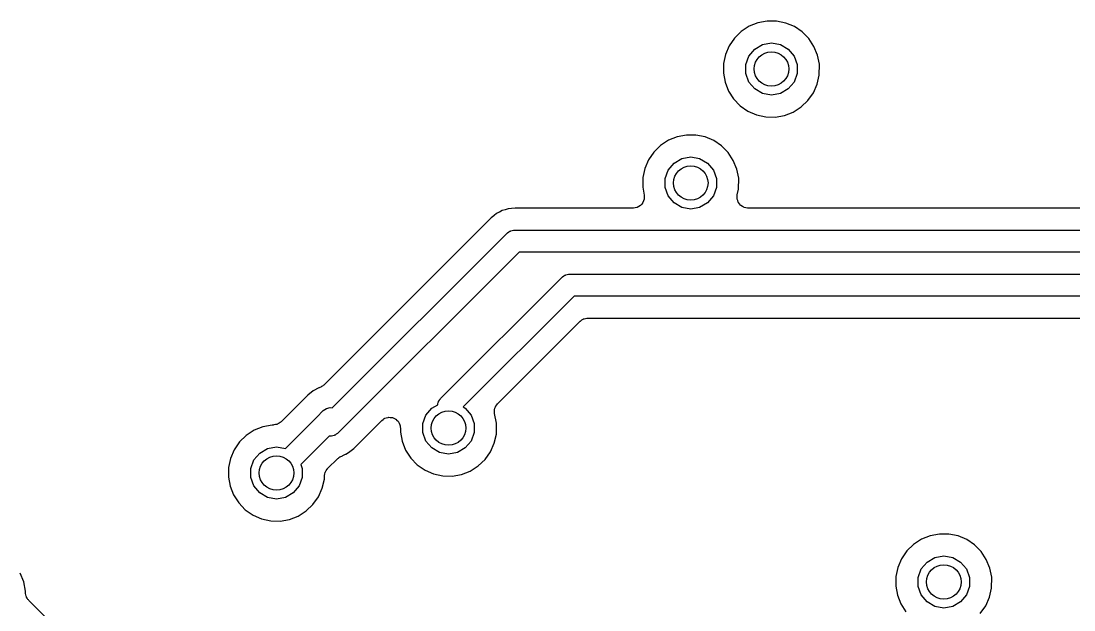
# Model space of a CAD drawing. Extents: x 10 to 287, y -200 to -10.
# Drawn here: x 141.75 to 153.9, y -128.21 to -121.41 of the extents above; entities that cross this region are included whole.
import ezdxf

# ---------------------------------------------------------------- set-up
doc = ezdxf.new("R2010")
doc.units = 0
doc.header["$MEASUREMENT"] = 0
doc.layers.add('BLACK', color=7, linetype='CONTINUOUS')

msp = doc.modelspace()

# ---------------------------------------------------------------- linework, layer by layer
at = {"layer": 'Black'}
for p, q in [((150.153, -121.47), (150.063, -121.53)), ((150.254, -121.429), (150.153, -121.47)), ((150.361, -121.409), (150.254, -121.429)), ((150.469, -121.41), (150.361, -121.409)), ((150.576, -121.432), (150.469, -121.41)), ((150.676, -121.474), (150.576, -121.432)), ((150.766, -121.534), (150.676, -121.474)), ((149.985, -121.606), (149.924, -121.695)), ((150.063, -121.53), (149.985, -121.606)), ((150.842, -121.612), (150.766, -121.534)), ((150.902, -121.702), (150.842, -121.612)), ((149.924, -121.695), (149.881, -121.795)), ((150.151, -121.813), (150.218, -121.733)), ((150.218, -121.733), (150.308, -121.68)), ((150.308, -121.68), (150.411, -121.662)), ((150.411, -121.662), (150.514, -121.68)), ((150.514, -121.68), (150.605, -121.733)), ((150.605, -121.733), (150.672, -121.813)), ((150.944, -121.802), (150.902, -121.702)), ((149.881, -121.795), (149.858, -121.901)), ((150.115, -121.911), (150.151, -121.813)), ((150.672, -121.813), (150.707, -121.911)), ((150.965, -121.908), (150.944, -121.802)), ((149.858, -121.901), (149.857, -122.01)), ((150.115, -122.015), (150.115, -121.911)), ((150.707, -121.911), (150.707, -122.015)), ((150.963, -122.034), (150.965, -121.908)), ((149.857, -122.01), (149.876, -122.117)), ((150.151, -122.114), (150.115, -122.015)), ((150.707, -122.015), (150.672, -122.114)), ((150.939, -122.139), (150.963, -122.034)), ((149.876, -122.117), (149.916, -122.218)), ((149.916, -122.218), (149.975, -122.309)), ((150.218, -122.194), (150.151, -122.114)), ((150.308, -122.246), (150.218, -122.194)), ((150.605, -122.194), (150.514, -122.246)), ((150.672, -122.114), (150.605, -122.194)), ((150.895, -122.238), (150.939, -122.139)), ((149.975, -122.309), (150.051, -122.387)), ((150.411, -122.264), (150.308, -122.246)), ((150.514, -122.246), (150.411, -122.264)), ((150.754, -122.402), (150.832, -122.327)), ((150.832, -122.327), (150.895, -122.238)), ((150.051, -122.387), (150.14, -122.449)), ((150.14, -122.449), (150.239, -122.492)), ((150.561, -122.499), (150.662, -122.46)), ((150.662, -122.46), (150.754, -122.402)), ((150.239, -122.492), (150.345, -122.516)), ((150.345, -122.516), (150.454, -122.518)), ((150.454, -122.518), (150.561, -122.499)), ((149.222, -122.787), (149.131, -122.846)), ((149.323, -122.746), (149.222, -122.787)), ((149.43, -122.726), (149.323, -122.746)), ((149.538, -122.727), (149.43, -122.726)), ((149.645, -122.748), (149.538, -122.727)), ((149.745, -122.791), (149.645, -122.748)), ((149.835, -122.851), (149.745, -122.791)), ((149.054, -122.922), (148.992, -123.012)), ((149.131, -122.846), (149.054, -122.922)), ((149.911, -122.928), (149.835, -122.851)), ((149.971, -123.019), (149.911, -122.928)), ((148.992, -123.012), (148.95, -123.112)), ((149.219, -123.13), (149.287, -123.05)), ((149.287, -123.05), (149.377, -122.997)), ((149.377, -122.997), (149.48, -122.979)), ((149.48, -122.979), (149.583, -122.997)), ((149.583, -122.997), (149.673, -123.05)), ((149.673, -123.05), (149.741, -123.13)), ((150.013, -123.119), (149.971, -123.019)), ((148.95, -123.112), (148.927, -123.218)), ((149.184, -123.228), (149.219, -123.13)), ((149.741, -123.13), (149.776, -123.228)), ((150.034, -123.225), (150.013, -123.119)), ((148.927, -123.218), (148.926, -123.327)), ((149.184, -123.332), (149.184, -123.228)), ((149.776, -123.228), (149.776, -123.332)), ((150.032, -123.351), (150.034, -123.225)), ((148.926, -123.327), (148.943, -123.421)), ((148.943, -123.421), (148.943, -123.422)), ((148.943, -123.422), (148.943, -123.422)), ((148.943, -123.422), (148.943, -123.444)), ((149.219, -123.43), (149.184, -123.332)), ((149.287, -123.51), (149.219, -123.43)), ((149.741, -123.43), (149.673, -123.51)), ((149.776, -123.332), (149.741, -123.43)), ((150.016, -123.422), (150.017, -123.419)), ((150.016, -123.441), (150.016, -123.422)), ((150.017, -123.416), (150.032, -123.351)), ((150.017, -123.419), (150.017, -123.416)), ((148.881, -123.552), (148.862, -123.563)), ((148.9, -123.541), (148.881, -123.552)), ((148.914, -123.524), (148.9, -123.541)), ((148.9, -123.541), (148.9, -123.541)), ((148.9, -123.541), (148.9, -123.541)), ((148.928, -123.507), (148.914, -123.524)), ((148.936, -123.486), (148.928, -123.507)), ((148.928, -123.507), (148.928, -123.507)), ((148.928, -123.507), (148.928, -123.507)), ((148.943, -123.466), (148.936, -123.486)), ((148.943, -123.444), (148.943, -123.465)), ((148.943, -123.465), (148.943, -123.466)), ((148.943, -123.466), (148.943, -123.466)), ((149.377, -123.563), (149.287, -123.51)), ((149.673, -123.51), (149.583, -123.563)), ((150.015, -123.46), (150.016, -123.441)), ((150.016, -123.463), (150.015, -123.46)), ((150.016, -123.466), (150.016, -123.463)), ((150.022, -123.484), (150.016, -123.466)), ((150.028, -123.502), (150.022, -123.484)), ((150.03, -123.505), (150.028, -123.502)), ((150.031, -123.507), (150.03, -123.505)), ((150.043, -123.522), (150.031, -123.507)), ((150.055, -123.537), (150.043, -123.522)), ((150.057, -123.539), (150.055, -123.537)), ((150.059, -123.541), (150.057, -123.539)), ((150.076, -123.551), (150.059, -123.541)), ((150.092, -123.561), (150.076, -123.551)), ((150.095, -123.562), (150.092, -123.561)), ((150.097, -123.563), (150.095, -123.562)), ((147.177, -123.683), (145.247, -125.614)), ((147.209, -123.658), (147.177, -123.683)), ((147.21, -123.657), (147.209, -123.657)), ((147.209, -123.657), (147.209, -123.658)), ((147.238, -123.634), (147.21, -123.657)), ((147.27, -123.617), (147.238, -123.634)), ((147.271, -123.617), (147.27, -123.617)), ((147.272, -123.616), (147.271, -123.617)), ((147.304, -123.599), (147.272, -123.616)), ((147.339, -123.589), (147.304, -123.599)), ((147.34, -123.589), (147.339, -123.589)), ((147.339, -123.589), (147.339, -123.589)), ((147.375, -123.578), (147.34, -123.589)), ((147.411, -123.575), (147.375, -123.578)), ((147.412, -123.575), (147.411, -123.575)), ((147.413, -123.575), (147.412, -123.575)), ((147.453, -123.571), (147.413, -123.575)), ((148.818, -123.571), (147.453, -123.571)), ((148.819, -123.571), (148.818, -123.571)), ((148.818, -123.571), (148.818, -123.571)), ((148.84, -123.567), (148.819, -123.571)), ((148.861, -123.563), (148.84, -123.567)), ((148.862, -123.563), (148.861, -123.563)), ((148.862, -123.563), (148.862, -123.563)), ((149.48, -123.581), (149.377, -123.563)), ((149.583, -123.563), (149.48, -123.581)), ((150.116, -123.567), (150.097, -123.563)), ((150.135, -123.571), (150.116, -123.567)), ((150.138, -123.57), (150.135, -123.571)), ((150.141, -123.571), (150.138, -123.57)), ((154.984, -123.571), (150.141, -123.571)), ((145.344, -125.876), (147.357, -123.862)), ((147.357, -123.862), (147.362, -123.859)), ((147.362, -123.859), (147.365, -123.855)), ((147.365, -123.855), (147.38, -123.846)), ((147.38, -123.846), (147.393, -123.837)), ((147.393, -123.837), (147.399, -123.835)), ((147.399, -123.835), (147.404, -123.833)), ((147.404, -123.833), (147.42, -123.83)), ((147.42, -123.83), (147.436, -123.825)), ((147.436, -123.825), (147.441, -123.826)), ((147.441, -123.826), (147.447, -123.825)), ((147.447, -123.825), (155.141, -123.825)), ((147.5, -124.079), (145.412, -126.166)), ((155.194, -124.079), (147.5, -124.079)), ((146.595, -125.767), (147.992, -124.37)), ((147.992, -124.37), (147.997, -124.367)), ((147.997, -124.367), (148, -124.363)), ((148, -124.363), (148.015, -124.354)), ((148.015, -124.354), (148.028, -124.345)), ((148.028, -124.345), (148.034, -124.343)), ((148.034, -124.343), (148.039, -124.341)), ((148.039, -124.341), (148.055, -124.338)), ((148.055, -124.338), (148.071, -124.333)), ((148.071, -124.333), (148.076, -124.334)), ((148.076, -124.334), (148.082, -124.333)), ((148.082, -124.333), (155.649, -124.333)), ((148.135, -124.587), (146.855, -125.867)), ((155.702, -124.587), (148.135, -124.587)), ((147.251, -125.83), (148.203, -124.878)), ((148.203, -124.878), (148.207, -124.875)), ((148.207, -124.875), (148.211, -124.871)), ((148.211, -124.871), (148.225, -124.862)), ((148.225, -124.862), (148.239, -124.853)), ((148.239, -124.853), (148.244, -124.851)), ((148.244, -124.851), (148.249, -124.849)), ((148.249, -124.849), (148.265, -124.846)), ((148.265, -124.846), (148.281, -124.841)), ((148.281, -124.841), (148.287, -124.842)), ((148.287, -124.842), (148.292, -124.841)), ((148.292, -124.841), (154.93, -124.841)), ((145.232, -125.626), (145.221, -125.632)), ((145.239, -125.619), (145.232, -125.626)), ((145.247, -125.614), (145.239, -125.619)), ((145.06, -125.731), (144.752, -126.039)), ((145.123, -125.681), (145.06, -125.731)), ((145.06, -125.731), (145.06, -125.731)), ((145.189, -125.647), (145.123, -125.681)), ((145.192, -125.646), (145.189, -125.647)), ((145.201, -125.641), (145.192, -125.646)), ((145.21, -125.639), (145.201, -125.641)), ((145.221, -125.632), (145.21, -125.639)), ((146.492, -125.881), (146.56, -125.841)), ((146.56, -125.841), (146.563, -125.83)), ((146.563, -125.83), (146.566, -125.814)), ((146.566, -125.814), (146.568, -125.809)), ((146.568, -125.809), (146.57, -125.803)), ((146.57, -125.803), (146.579, -125.79)), ((146.579, -125.79), (146.588, -125.775)), ((146.588, -125.775), (146.592, -125.772)), ((146.592, -125.772), (146.595, -125.767)), ((146.855, -125.867), (146.878, -125.881)), ((147.221, -125.883), (147.226, -125.866)), ((147.226, -125.866), (147.228, -125.862)), ((147.228, -125.862), (147.23, -125.858)), ((147.23, -125.858), (147.241, -125.844)), ((147.241, -125.844), (147.251, -125.83)), ((144.803, -126.347), (145.164, -125.987)), ((145.164, -125.987), (145.24, -125.91)), ((145.164, -125.987), (145.164, -125.987)), ((145.24, -125.91), (145.276, -125.885)), ((145.276, -125.885), (145.319, -125.873)), ((145.319, -125.873), (145.344, -125.876)), ((145.967, -125.994), (145.984, -125.988)), ((145.984, -125.988), (145.989, -125.988)), ((145.989, -125.988), (145.993, -125.987)), ((145.993, -125.987), (146.01, -125.988)), ((146.01, -125.988), (146.028, -125.989)), ((146.028, -125.989), (146.032, -125.99)), ((146.032, -125.99), (146.037, -125.991)), ((146.037, -125.991), (146.053, -125.998)), ((146.389, -126.059), (146.424, -125.961)), ((146.424, -125.961), (146.492, -125.881)), ((146.878, -125.881), (146.946, -125.961)), ((146.946, -125.961), (146.981, -126.059)), ((147.215, -125.908), (147.216, -125.904)), ((147.216, -125.926), (147.215, -125.908)), ((147.216, -125.9), (147.221, -125.883)), ((147.216, -125.904), (147.216, -125.9)), ((147.216, -125.944), (147.216, -125.926)), ((147.239, -126.056), (147.216, -125.944)), ((144.543, -126.096), (144.442, -126.137)), ((144.65, -126.076), (144.543, -126.096)), ((144.662, -126.076), (144.65, -126.076)), ((144.668, -126.075), (144.662, -126.076)), ((144.674, -126.075), (144.668, -126.075)), ((144.689, -126.071), (144.674, -126.075)), ((144.705, -126.069), (144.689, -126.071)), ((144.71, -126.066), (144.705, -126.069)), ((144.716, -126.064), (144.71, -126.066)), ((144.73, -126.055), (144.716, -126.064)), ((144.744, -126.047), (144.73, -126.055)), ((144.747, -126.042), (144.744, -126.047)), ((144.752, -126.039), (144.747, -126.042)), ((145.592, -126.346), (145.914, -126.023)), ((145.914, -126.023), (145.929, -126.013)), ((145.929, -126.013), (145.942, -126.002)), ((145.942, -126.002), (145.947, -126.001)), ((145.947, -126.001), (145.95, -125.998)), ((145.95, -125.998), (145.967, -125.994)), ((146.053, -125.998), (146.069, -126.004)), ((146.069, -126.004), (146.073, -126.007)), ((146.073, -126.007), (146.077, -126.009)), ((146.077, -126.009), (146.089, -126.022)), ((146.089, -126.022), (146.103, -126.033)), ((146.103, -126.033), (146.105, -126.037)), ((146.105, -126.037), (146.108, -126.04)), ((146.108, -126.04), (146.116, -126.056)), ((146.116, -126.056), (146.124, -126.072)), ((146.124, -126.072), (146.125, -126.076)), ((146.125, -126.076), (146.127, -126.08)), ((146.127, -126.08), (146.128, -126.098)), ((146.128, -126.098), (146.131, -126.115)), ((146.389, -126.163), (146.389, -126.059)), ((146.981, -126.059), (146.981, -126.163)), ((147.237, -126.182), (147.239, -126.056)), ((144.351, -126.196), (144.274, -126.272)), ((144.442, -126.137), (144.351, -126.196)), ((145.306, -126.203), (144.979, -126.531)), ((145.322, -126.203), (145.306, -126.203)), ((145.328, -126.203), (145.322, -126.203)), ((145.334, -126.203), (145.328, -126.203)), ((145.35, -126.199), (145.334, -126.203)), ((145.366, -126.196), (145.35, -126.199)), ((145.371, -126.193), (145.366, -126.196)), ((145.376, -126.192), (145.371, -126.193)), ((145.39, -126.182), (145.376, -126.192)), ((145.404, -126.174), (145.39, -126.182)), ((145.408, -126.17), (145.404, -126.174)), ((145.412, -126.166), (145.408, -126.17)), ((146.131, -126.115), (146.131, -126.158)), ((146.131, -126.158), (146.15, -126.264)), ((146.424, -126.261), (146.389, -126.163)), ((146.981, -126.163), (146.946, -126.261)), ((147.213, -126.287), (147.237, -126.182)), ((144.274, -126.272), (144.212, -126.362)), ((144.507, -126.4), (144.597, -126.347)), ((144.597, -126.347), (144.7, -126.329)), ((144.7, -126.329), (144.803, -126.347)), ((144.803, -126.347), (144.803, -126.347)), ((145.561, -126.371), (145.592, -126.346)), ((146.15, -126.264), (146.19, -126.365)), ((146.492, -126.341), (146.424, -126.261)), ((146.582, -126.394), (146.492, -126.341)), ((146.878, -126.341), (146.788, -126.394)), ((146.946, -126.261), (146.878, -126.341)), ((147.169, -126.386), (147.213, -126.287)), ((144.17, -126.462), (144.147, -126.568)), ((144.212, -126.362), (144.17, -126.462)), ((144.439, -126.48), (144.507, -126.4)), ((145.289, -126.579), (145.406, -126.463)), ((145.406, -126.463), (145.414, -126.457)), ((145.414, -126.457), (145.421, -126.45)), ((145.421, -126.45), (145.432, -126.445)), ((145.432, -126.445), (145.442, -126.438)), ((145.442, -126.438), (145.452, -126.435)), ((145.452, -126.435), (145.46, -126.431)), ((145.46, -126.431), (145.466, -126.429)), ((145.466, -126.429), (145.498, -126.412)), ((145.498, -126.412), (145.499, -126.411)), ((145.498, -126.412), (145.498, -126.412)), ((145.499, -126.411), (145.531, -126.395)), ((145.531, -126.395), (145.56, -126.372)), ((145.56, -126.372), (145.56, -126.371)), ((145.56, -126.371), (145.561, -126.371)), ((146.19, -126.365), (146.249, -126.457)), ((146.249, -126.457), (146.324, -126.535)), ((146.685, -126.412), (146.582, -126.394)), ((146.788, -126.394), (146.685, -126.412)), ((147.028, -126.549), (147.106, -126.475)), ((147.106, -126.475), (147.169, -126.386)), ((144.147, -126.568), (144.146, -126.677)), ((144.404, -126.578), (144.439, -126.48)), ((144.404, -126.682), (144.404, -126.578)), ((144.979, -126.531), (144.996, -126.578)), ((144.996, -126.578), (144.996, -126.682)), ((145.274, -126.601), (145.283, -126.586)), ((145.283, -126.586), (145.287, -126.583)), ((145.287, -126.583), (145.289, -126.579)), ((146.324, -126.535), (146.414, -126.597)), ((146.414, -126.597), (146.513, -126.64)), ((146.936, -126.608), (147.028, -126.549)), ((144.146, -126.677), (144.165, -126.783)), ((144.439, -126.78), (144.404, -126.682)), ((144.996, -126.682), (144.961, -126.78)), ((145.228, -126.806), (145.252, -126.701)), ((145.252, -126.667), (145.253, -126.663)), ((145.252, -126.701), (145.252, -126.667)), ((145.253, -126.658), (145.257, -126.641)), ((145.253, -126.663), (145.253, -126.658)), ((145.257, -126.641), (145.261, -126.624)), ((145.261, -126.624), (145.263, -126.62)), ((145.263, -126.62), (145.264, -126.615)), ((145.264, -126.615), (145.274, -126.601)), ((146.513, -126.64), (146.619, -126.663)), ((146.619, -126.663), (146.728, -126.666)), ((146.728, -126.666), (146.835, -126.647)), ((146.835, -126.647), (146.936, -126.608)), ((144.165, -126.783), (144.205, -126.884)), ((144.507, -126.86), (144.439, -126.78)), ((144.961, -126.78), (144.893, -126.86)), ((145.184, -126.905), (145.228, -126.806)), ((144.205, -126.884), (144.264, -126.976)), ((144.597, -126.913), (144.507, -126.86)), ((144.7, -126.931), (144.597, -126.913)), ((144.803, -126.913), (144.7, -126.931)), ((144.893, -126.86), (144.803, -126.913)), ((145.121, -126.994), (145.184, -126.905)), ((144.264, -126.976), (144.339, -127.054)), ((144.339, -127.054), (144.429, -127.116)), ((144.951, -127.127), (145.043, -127.068)), ((145.043, -127.068), (145.121, -126.994)), ((144.429, -127.116), (144.528, -127.159)), ((144.528, -127.159), (144.634, -127.182)), ((144.634, -127.182), (144.743, -127.185)), ((144.743, -127.185), (144.85, -127.166)), ((144.85, -127.166), (144.951, -127.127)), ((152.142, -127.396), (152.051, -127.455)), ((152.243, -127.355), (152.142, -127.396)), ((152.35, -127.335), (152.243, -127.355)), ((152.458, -127.336), (152.35, -127.335)), ((152.565, -127.357), (152.458, -127.336)), ((152.665, -127.4), (152.565, -127.357)), ((152.755, -127.46), (152.665, -127.4)), ((151.974, -127.531), (151.912, -127.621)), ((152.051, -127.455), (151.974, -127.531)), ((152.831, -127.537), (152.755, -127.46)), ((152.891, -127.628), (152.831, -127.537)), ((151.912, -127.621), (151.87, -127.721)), ((152.139, -127.739), (152.207, -127.659)), ((152.207, -127.659), (152.297, -127.606)), ((152.297, -127.606), (152.4, -127.588)), ((152.4, -127.588), (152.503, -127.606)), ((152.503, -127.606), (152.593, -127.659)), ((152.593, -127.659), (152.661, -127.739)), ((152.933, -127.728), (152.891, -127.628)), ((141.783, -127.889), (141.741, -127.789)), ((151.87, -127.721), (151.847, -127.827)), ((152.104, -127.837), (152.139, -127.739)), ((152.661, -127.739), (152.696, -127.837)), ((152.954, -127.834), (152.933, -127.728)), ((141.804, -127.995), (141.783, -127.889)), ((151.847, -127.827), (151.846, -127.936)), ((152.104, -127.941), (152.104, -127.837)), ((152.696, -127.837), (152.696, -127.941)), ((152.952, -127.96), (152.954, -127.834)), ((141.803, -128.01), (141.804, -127.995)), ((141.804, -128.017), (141.803, -128.01)), ((141.804, -128.023), (141.804, -128.017)), ((141.808, -128.038), (141.804, -128.023)), ((141.81, -128.054), (141.808, -128.038)), ((141.814, -128.059), (141.81, -128.054)), ((151.846, -127.936), (151.865, -128.042)), ((151.865, -128.042), (151.905, -128.143)), ((152.139, -128.039), (152.104, -127.941)), ((152.207, -128.119), (152.139, -128.039)), ((152.661, -128.039), (152.593, -128.119)), ((152.696, -127.941), (152.661, -128.039)), ((152.928, -128.065), (152.952, -127.96)), ((141.815, -128.066), (141.814, -128.059)), ((141.824, -128.078), (141.815, -128.066)), ((141.832, -128.092), (141.824, -128.078)), ((141.837, -128.096), (141.832, -128.092)), ((141.841, -128.102), (141.837, -128.096)), ((142.382, -128.643), (141.841, -128.102)), ((151.905, -128.143), (151.964, -128.235)), ((152.297, -128.172), (152.207, -128.119)), ((152.4, -128.19), (152.297, -128.172)), ((152.503, -128.172), (152.4, -128.19)), ((152.593, -128.119), (152.503, -128.172)), ((152.821, -128.253), (152.884, -128.164)), ((152.884, -128.164), (152.928, -128.065))]:
    msp.add_line(p, q, dxfattribs=at)
for centre in [(150.411, -121.963), (149.48, -123.28), (146.685, -126.111), (144.7, -126.63), (152.4, -127.889)]:
    msp.add_circle(centre, 0.1994, dxfattribs=at)

doc.saveas('drawing.dxf')
